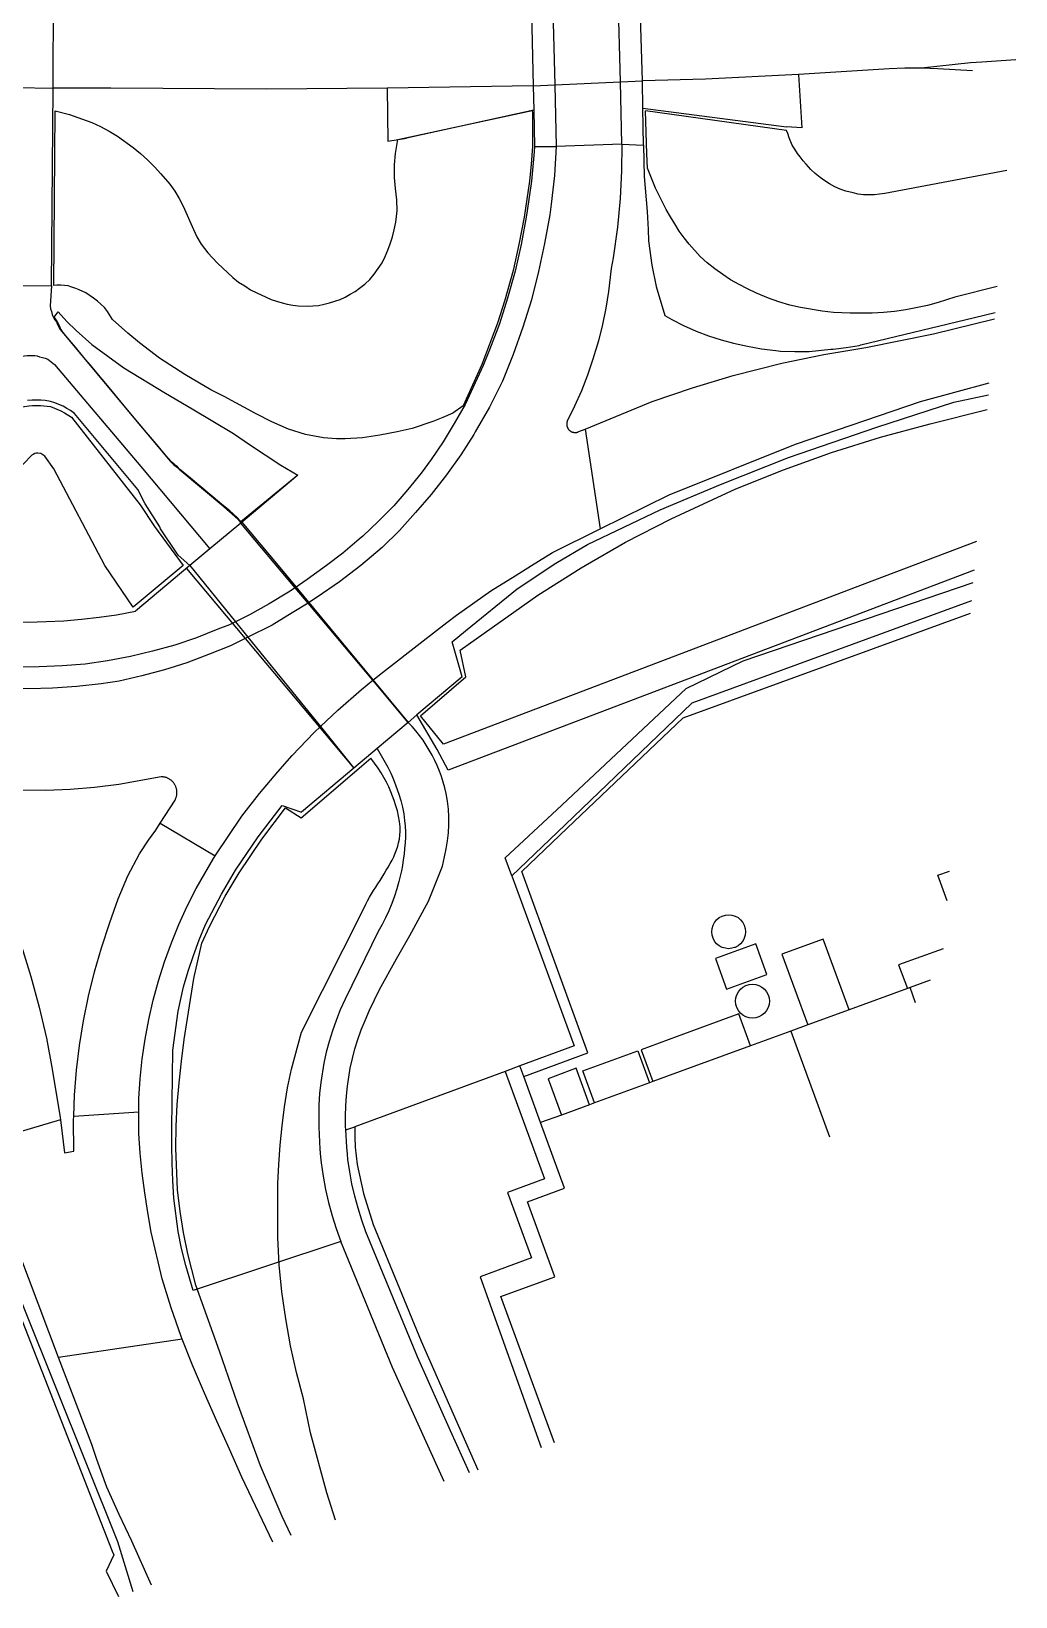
# Model space of a CAD drawing. Header units: millimetres. Extents: x 111502 to 977541, y 8702 to 1044108.
# Drawn here: x 972846.3 to 972959.6, y 470839.9 to 471020.1 of the extents above; entities that cross this region are included whole.
import ezdxf

# ---------------------------------------------------------------- set-up
doc = ezdxf.new("R2010")
doc.units = ezdxf.units.MM
doc.header["$LTSCALE"] = 0.25
doc.layers.add('X HVSS Site Background', color=8, linetype='Continuous')

# ---------------------------------------------------------------- blocks, each defined once
blk = doc.blocks.new('OS MAP')
at = {"layer": 'X HVSS Site Background'}
for points in [[(486687.6, 235585.2), (486687.78, 235577.65), (486688.02, 235567.87), (486688.08, 235565.42), (486688.33, 235555.36), (486688.5, 235548.25)], [(486696.05, 235548.5), (486695.87, 235555.69), (486695.62, 235565.63), (486695.56, 235568.08), (486695.32, 235577.8), (486695.3, 235578.6), (486695.1, 235585.3)], [(486630.6, 235554.95), (486630.6, 235555.7), (486630.65, 235564.9)], [(486685.6, 235565.35), (486685.85, 235555.25)], [(486698.4, 235555.8), (486698.1, 235565.7)], [(486730.5, 235557.25), (486728.6, 235557.25), (486726.8, 235557.2), (486716.35, 235556.55)], [(486741.36, 235558.22), (486737.45, 235557.95), (486736.15, 235557.9), (486730.5, 235557.25)], [(486736.4, 235556.95), (486732.4, 235557.2), (486730.5, 235557.25)], [(486685.85, 235555.25), (486669.05, 235554.95)], [(486685.85, 235555.25), (486688.33, 235555.36), (486695.87, 235555.69), (486698.4, 235555.8)], [(486685.85, 235555.25), (486685.9, 235552.45)], [(486716.35, 235556.55), (486705.65, 235556), (486698.4, 235555.8)], [(486698.45, 235552.65), (486698.4, 235555.8)], [(486716.35, 235556.55), (486716.75, 235550.4), (486715, 235550.5)], [(486624.6, 235555.1), (486626.34, 235555.06), (486630.6, 235554.95)], [(486630.4, 235532.2), (486630.6, 235554.95)], [(486669.05, 235554.95), (486655.15, 235554.85), (486637.25, 235554.95), (486630.6, 235554.95)], [(486669.05, 235554.95), (486669.1, 235548.85), (486671.25, 235549.2)], [(486630.68, 235532.24), (486630.82, 235552.37), (486632.5, 235551.95), (486633.45, 235551.6), (486635.05, 235551), (486636.05, 235550.55), (486637.05, 235550), (486638, 235549.45), (486639.8, 235548.15), (486640.65, 235547.45), (486641.45, 235546.7), (486642.25, 235545.9), (486643, 235545.1), (486644.05, 235543.9), (486644.6, 235543.1), (486645.1, 235542.25), (486645.55, 235541.4), (486646.75, 235538.7), (486647.15, 235537.85), (486647.65, 235537), (486648.4, 235536), (486649.5, 235534.8), (486651.3, 235533.15), (486651.95, 235532.65), (486652.65, 235532.2), (486653.3, 235531.75), (486654.05, 235531.4), (486655.1, 235530.9), (486655.7, 235530.65), (486656.3, 235530.45), (486656.95, 235530.25), (486657.55, 235530.1), (486658.2, 235530), (486658.8, 235529.9), (486659.85, 235529.85), (486661.15, 235529.95), (486661.8, 235530.1), (486662.4, 235530.25), (486663, 235530.45), (486663.65, 235530.65), (486664.2, 235530.9), (486664.8, 235531.25), (486665.35, 235531.55), (486665.85, 235531.95), (486666.45, 235532.4), (486667.05, 235532.95), (486667.55, 235533.55), (486668.45, 235534.85), (486668.8, 235535.6), (486669.1, 235536.3), (486669.4, 235537.05), (486669.65, 235537.85), (486669.85, 235538.65), (486670.05, 235539.55), (486670.2, 235540.85), (486670.15, 235542.1), (486670, 235543.4), (486669.9, 235544.7), (486669.9, 235546.15), (486670, 235547.45), (486670.25, 235549.05), (486685.74, 235552.41)], [(486685.74, 235552.41), (486685.76, 235552.08), (486685.75, 235548.25), (486685.61, 235546.22), (486685.41, 235544.27), (486684.79, 235540.11), (486684.19, 235536.98), (486683.52, 235533.97), (486682.59, 235530.56), (486681.74, 235527.92), (486679.92, 235523.14), (486677.79, 235518.4), (486676.6, 235517.55), (486675.45, 235517.05), (486674.3, 235516.6), (486671.9, 235515.8), (486670.2, 235515.4), (486668.2, 235515), (486666.2, 235514.7), (486664.2, 235514.6), (486663.2, 235514.6), (486661.7, 235514.7), (486659.65, 235515.1), (486657.7, 235515.7), (486655.75, 235516.55), (486653.9, 235517.5), (486650.3, 235519.45), (486648.75, 235520.25), (486647.25, 235521.1), (486645.75, 235522), (486642.85, 235523.9), (486640.55, 235525.65), (486639.2, 235526.75), (486637.45, 235528.35), (486636.85, 235529.25), (486636.5, 235529.7), (486636.1, 235530.1), (486635.7, 235530.45), (486635.25, 235530.8), (486634.35, 235531.4), (486633.6, 235531.75), (486633.2, 235531.9), (486632.75, 235532.05), (486632.35, 235532.2), (486631.5, 235532.3), (486631.05, 235532.3), (486630.68, 235532.24)], [(486685.9, 235552.45), (486671.25, 235549.2)], [(486685.9, 235552.45), (486686, 235548.25)], [(486698.45, 235552.65), (486715, 235550.5)], [(486698.55, 235548.4), (486698.45, 235552.65)], [(486740.32, 235545.5), (486726.3, 235542.85), (486725.7, 235542.75), (486725.1, 235542.7), (486723.85, 235542.7), (486723.25, 235542.75), (486722.65, 235542.9), (486721.8, 235543.1), (486721.15, 235543.35), (486720.55, 235543.6), (486719.95, 235543.95), (486719.4, 235544.3), (486718.85, 235544.7), (486718.3, 235545.15), (486717.8, 235545.6), (486717.25, 235546.2), (486716.9, 235546.6), (486716.55, 235547.05), (486716.25, 235547.45), (486715.95, 235547.95), (486715.65, 235548.4), (486715.3, 235549.25), (486715.15, 235549.75), (486715, 235550.1), (486698.75, 235552.35)], [(486739.23, 235532.13), (486734.35, 235530.9), (486732.45, 235530.3), (486731.2, 235529.95), (486728.7, 235529.45), (486727.4, 235529.25), (486726.15, 235529.15), (486724.85, 235529.05), (486722.3, 235529.05), (486720.4, 235529.15), (486719.1, 235529.3), (486716.6, 235529.7), (486715.35, 235530), (486714.1, 235530.35), (486712.9, 235530.8), (486711.55, 235531.35), (486710.5, 235531.85), (486709.55, 235532.35), (486708.55, 235532.9), (486707.65, 235533.5), (486706.75, 235534.15), (486705.85, 235534.85), (486705.05, 235535.6), (486703.8, 235537), (486703.2, 235537.75), (486702.65, 235538.5), (486702.15, 235539.35), (486701.65, 235540.15), (486701.15, 235541), (486700.7, 235541.85), (486699.9, 235543.45), (486699, 235545.75), (486698.9, 235547.4), (486698.75, 235552.35)], [(486686, 235548.25), (486685.95, 235547.65), (486685.65, 235544.25), (486685.15, 235540.85), (486685.05, 235540.1), (486684.45, 235536.95), (486683.75, 235533.9), (486682.9, 235530.8), (486681.95, 235527.85), (486680.8, 235524.85), (486680.1, 235523.05), (486678, 235518.55), (486676.75, 235516.35), (486675.5, 235514.25), (486674.1, 235512.2), (486672.95, 235510.65), (486671.4, 235508.75), (486669.8, 235506.9), (486668.05, 235505.1), (486666.25, 235503.4), (486665.8, 235503.05), (486663.95, 235501.45), (486662.05, 235500), (486659.85, 235498.4), (486658.45, 235497.45)], [(486688.5, 235548.25), (486688.3, 235544.9), (486687.9, 235541.6), (486687.75, 235540.4), (486687.15, 235537.1), (486686.45, 235533.85), (486685.65, 235530.6), (486684.65, 235527.45), (486683.55, 235524.3), (486682.3, 235521.25), (486680.8, 235518.25), (486679.15, 235515.4), (486679, 235515.1), (486677.5, 235512.75), (486675.85, 235510.45), (486674.1, 235508.2), (486672.3, 235506.1), (486670.45, 235504.05), (486668.45, 235502.1), (486666, 235500), (486663.55, 235498.15), (486661, 235496.35), (486660.35, 235495.95), (486659.93, 235495.69)], [(486686, 235548.25), (486688.5, 235548.25)], [(486696.05, 235548.5), (486688.5, 235548.25)], [(486696.05, 235548.5), (486696, 235545.45), (486695.85, 235542.25), (486695.55, 235538.95), (486695.05, 235535.45), (486694.81, 235534.2), (486694.52, 235531.54), (486694.2, 235529.63), (486693.81, 235527.74), (486693.34, 235525.86), (486692.72, 235523.76), (486692.09, 235521.93), (486691.38, 235520.12), (486690.61, 235518.35), (486689.76, 235516.61), (486689.74, 235516.57), (486689.73, 235516.53), (486689.72, 235516.49), (486689.72, 235516.45), (486689.71, 235516.4), (486689.71, 235516.36), (486689.7, 235516.32), (486689.7, 235516.28), (486689.7, 235516.24), (486689.71, 235516.2), (486689.71, 235516.16), (486689.72, 235516.12), (486689.72, 235516.08), (486689.73, 235516.04), (486689.74, 235516), (486689.76, 235515.96), (486689.77, 235515.92), (486689.79, 235515.88), (486689.8, 235515.84), (486689.82, 235515.81), (486689.84, 235515.77), (486689.86, 235515.74), (486689.89, 235515.7), (486689.91, 235515.67), (486689.94, 235515.64), (486689.99, 235515.59), (486690.02, 235515.56), (486690.05, 235515.54), (486690.08, 235515.51), (486690.12, 235515.49), (486690.15, 235515.47), (486690.19, 235515.45), (486690.22, 235515.43), (486690.26, 235515.41), (486690.3, 235515.39), (486690.34, 235515.38), (486690.38, 235515.37), (486690.41, 235515.35), (486690.46, 235515.35), (486690.5, 235515.34), (486690.54, 235515.33), (486690.58, 235515.33), (486690.62, 235515.32), (486690.66, 235515.32), (486690.7, 235515.32), (486690.74, 235515.32), (486690.78, 235515.33), (486690.82, 235515.33), (486690.86, 235515.34), (486690.9, 235515.35), (486690.94, 235515.36), (486690.98, 235515.38), (486691.02, 235515.39), (486691.48, 235515.58), (486691.53, 235515.6), (486691.81, 235515.71)], [(486696.05, 235548.5), (486698.55, 235548.4)], [(486698.55, 235548.4), (486698.6, 235544.8), (486698.95, 235540.75), (486699.05, 235538.7), (486699.1, 235537.4), (486699.5, 235534.6), (486700, 235532.15), (486701, 235528.8), (486701.8, 235528.35), (486703.15, 235527.65), (486704.6, 235527), (486706, 235526.45), (486707.45, 235526), (486708.9, 235525.6), (486710.5, 235525.25), (486712.1, 235524.95), (486713.75, 235524.75), (486714.3, 235524.7), (486715.95, 235524.65), (486717.6, 235524.65), (486720.1, 235524.9), (486720.35, 235524.9), (486721.85, 235525.1), (486723.35, 235525.35), (486723.55, 235525.4), (486736.6, 235528.55), (486738.98, 235529.13)], [(486624.4, 235532.25), (486630.4, 235532.2)], [(486630.4, 235532.2), (486630.25, 235529.9), (486630.3, 235529.55), (486630.4, 235529.25), (486630.5, 235528.9), (486630.65, 235528.55), (486630.8, 235528.3), (486631, 235528.05), (486631.05, 235527.9), (486631.4, 235527.2), (486640.65, 235516.1), (486643.5, 235512.7), (486643.85, 235512.3), (486644.1, 235512), (486644.5, 235511.6), (486644.9, 235511.3), (486645.1, 235511.1), (486650.25, 235506.8), (486651.85, 235505.4), (486652.2, 235504.9)], [(486658.75, 235510.4), (486652.21, 235505.05), (486651.86, 235505.45), (486651.28, 235506), (486650.92, 235506.31), (486650.56, 235506.6), (486650.21, 235506.9), (486648.57, 235508.27), (486646.4, 235510.08), (486645.16, 235511.11), (486644.9, 235511.36), (486644.77, 235511.47), (486644.64, 235511.56), (486644.52, 235511.66), (486644.29, 235511.88), (486644.18, 235512), (486643.59, 235512.66), (486642.68, 235513.74), (486641.36, 235515.31), (486640.56, 235516.27), (486639.37, 235517.7), (486638.44, 235518.82), (486637.39, 235520.07), (486637.04, 235520.5), (486636.24, 235521.46), (486635.09, 235522.84), (486634.15, 235523.97), (486633.17, 235525.13), (486632.07, 235526.47), (486631.6, 235527.02), (486631.55, 235527.13), (486631.5, 235527.22), (486631.46, 235527.31), (486631.42, 235527.4), (486631.07, 235528.15), (486630.97, 235528.3), (486630.89, 235528.41), (486630.8, 235528.52), (486630.71, 235528.62), (486631.2, 235529.2)], [(486631.2, 235529.2), (486632.2, 235528.1), (486633.25, 235527.05), (486635.05, 235525.45), (486638.75, 235522.75), (486643.55, 235519.85), (486646.6, 235518.05), (486651.35, 235515.2), (486653.2, 235513.95), (486656.8, 235511.55), (486658.75, 235510.4)], [(486691.81, 235515.71), (486699.52, 235518.88), (486704.16, 235520.48), (486708.86, 235521.89), (486714.46, 235523.31), (486719.27, 235524.3), (486724.11, 235525.1), (486731.9, 235526.7), (486738.93, 235528.42)], [(486606.95, 235501.5), (486617.4, 235513.85), (486625.55, 235523.4), (486625.8, 235523.6), (486626.3, 235523.9), (486626.9, 235524.1), (486627.3, 235524.15), (486627.6, 235524.2), (486628.5, 235524.2), (486628.75, 235524.15), (486629.05, 235524.05), (486629.4, 235523.95), (486629.7, 235523.9), (486630, 235523.75), (486630.75, 235523.15), (486640.7, 235511.4), (486648.65, 235501.95)], [(486693.56, 235504.23), (486701.47, 235508.16), (486716.01, 235514), (486730.4, 235518.88), (486738.32, 235521.03)], [(486676.53, 235491.23), (486678.06, 235492.49), (486684.01, 235497.32), (486688.45, 235500.3), (486692.07, 235502.43), (486700.44, 235506.44), (486707.4, 235509.35), (486715.2, 235512.43), (486725.38, 235515.93), (486734.23, 235518.81), (486738.21, 235519.65)], [(486646.35, 235500), (486645, 235501.2), (486642.95, 235504.25), (486642.9, 235504.45), (486641.2, 235507.1), (486640.35, 235508.75), (486633.05, 235517.5), (486632.6, 235517.85), (486632.2, 235518.1), (486631.75, 235518.35), (486631.25, 235518.55), (486630.8, 235518.75), (486630.3, 235518.9), (486629.7, 235519), (486629.2, 235519.05), (486628.2, 235519.05), (486627.65, 235519)], [(486616.1, 235495.05), (486609.85, 235499.65), (486610.15, 235500), (486612.9, 235503.5), (486623.75, 235517.45), (486624.6, 235517.75), (486625.8, 235518.05), (486626.8, 235518.25), (486627.3, 235518.3), (486627.8, 235518.4), (486628.25, 235518.45), (486629.15, 235518.45), (486629.55, 235518.4), (486630.3, 235518.3), (486631.5, 235517.8), (486631.9, 235517.6), (486632.7, 235517.1), (486640.6, 235507), (486642.25, 235504.5), (486645.55, 235500), (486639.8, 235495.2)], [(486672.86, 235482.71), (486678.1, 235487.2), (486677.45, 235490.27), (486686.37, 235496.61), (486691.37, 235499.75), (486691.81, 235500), (486696.48, 235502.68), (486701.71, 235505.4), (486709.17, 235508.84), (486714.63, 235511.04), (486720.18, 235513.03), (486725.81, 235514.79), (486731.5, 235516.32), (486738.08, 235517.98)], [(486691.81, 235515.71), (486693.56, 235504.23)], [(486639.8, 235495.2), (486636.55, 235500), (486630.7, 235511.15), (486629.65, 235512.6), (486629.2, 235512.9), (486628.85, 235512.95), (486628.65, 235512.95), (486628.5, 235512.9), (486628.3, 235512.8), (486628.15, 235512.7), (486628, 235512.55), (486626.05, 235510.5), (486619.55, 235500), (486616.1, 235495.05)], [(486658.75, 235510.4), (486652.2, 235504.9)], [(486652.2, 235504.9), (486648.65, 235501.95)], [(486658.45, 235497.45), (486652.2, 235504.9)], [(486652.31, 235504.99), (486656.5, 235500), (486671.45, 235481.95)], [(486667.39, 235486.8), (486668.5, 235487.7), (486673.17, 235491.35), (486675.92, 235493.45), (486677.02, 235494.29), (486680.98, 235497.08), (486683.77, 235498.82), (486685.66, 235500), (486688.08, 235501.51), (486693.56, 235504.23)], [(486648.65, 235501.95), (486646.35, 235500)], [(486736.84, 235502.78), (486723.99, 235497.9), (486701.01, 235489.16), (486675.52, 235479.46), (486672.86, 235482.71)], [(486646.35, 235500), (486640.1, 235494.75)], [(486645.94, 235499.66), (486665.22, 235476.68)], [(486646.35, 235500), (486651.58, 235493.54)], [(486736.57, 235499.47), (486676.07, 235476.46), (486674.8, 235478.84), (486672.47, 235482.82)], [(486683.39, 235464.28), (486682.62, 235466.37), (486688.55, 235471.9), (486703.45, 235485.85), (486710, 235489.05), (486736.45, 235498.04)], [(486658.45, 235497.45), (486657.7, 235496.95), (486655.45, 235495.6), (486653.2, 235494.35), (486651.58, 235493.54)], [(486659.93, 235495.69), (486658.45, 235497.45)], [(486736.28, 235495.94), (486704.11, 235484.18), (486689.53, 235470.17), (486683.39, 235464.28)], [(486615.65, 235494.5), (486617.65, 235494.2), (486619.7, 235493.9), (486621.75, 235493.7), (486623.75, 235493.6), (486627.75, 235493.5), (486629.8, 235493.55), (486631.85, 235493.65), (486633.85, 235493.85), (486635.9, 235494.05), (486637.9, 235494.35), (486640.1, 235494.75)], [(486659.93, 235495.69), (486658.1, 235494.55), (486655.8, 235493.15), (486653.02, 235491.76)], [(486667.39, 235486.8), (486659.93, 235495.69)], [(486684.75, 235441.17), (486692.13, 235443.91), (486684.54, 235464.78), (486689.76, 235469.76), (486703.08, 235482.49), (486736.16, 235494.54)], [(486651.58, 235493.54), (486650.9, 235493.2), (486649.55, 235492.7), (486647.1, 235491.7), (486644.6, 235490.85), (486642.05, 235490.15), (486639.5, 235489.55), (486636.85, 235489.05), (486634.3, 235488.65), (486631.65, 235488.45), (486629, 235488.35), (486626.8, 235488.3), (486624.15, 235488.45), (486621.55, 235488.65), (486618.95, 235489), (486616.35, 235489.5), (486613.75, 235490.1), (486611.25, 235490.8), (486608.7, 235491.65), (486606.25, 235492.6), (486604.11, 235493.47)], [(486651.58, 235493.54), (486653.02, 235491.76)], [(486653.02, 235491.76), (486651, 235490.75), (486648.5, 235489.75), (486646, 235488.8), (486643.4, 235488), (486640.8, 235487.3), (486638.2, 235486.7), (486636.15, 235486.4), (486633.35, 235486.1), (486630.55, 235485.9), (486627.8, 235485.8), (486624.95, 235485.9), (486622.15, 235486.1), (486619.4, 235486.45), (486616.6, 235486.9), (486615.04, 235487.24), (486613.85, 235487.5), (486611.15, 235488.25), (486608.5, 235489.05), (486606.55, 235489.75), (486605.37, 235490.23), (486603.95, 235490.8), (486602.49, 235491.48)], [(486653.02, 235491.76), (486661.35, 235481.46)], [(486677.65, 235487.2), (486676.53, 235491.23)], [(486661.35, 235481.46), (486663.35, 235483.35), (486666.1, 235485.75), (486667.39, 235486.8)], [(486671.45, 235481.95), (486667.39, 235486.8)], [(486677.65, 235487.2), (486672.47, 235482.82)], [(486649.26, 235466.59), (486652.3, 235471.15), (486654.35, 235473.75), (486656.45, 235476.25), (486658.1, 235478.15), (486660.65, 235480.8), (486661.35, 235481.46)], [(486661.35, 235481.46), (486665.22, 235476.68)], [(486664.28, 235435.03), (486664.26, 235435.43), (486664.26, 235436.6), (486664.29, 235437.79), (486664.36, 235438.96), (486664.48, 235440.09), (486664.8, 235442.13), (486665.04, 235443.25), (486665.33, 235444.36), (486665.67, 235445.46), (486666.06, 235446.57), (486666.49, 235447.65), (486667.02, 235448.81), (486668.15, 235451.21), (486670.13, 235454.72), (486671.65, 235457.42), (486673.79, 235461.36), (486675.4, 235465.39), (486675.65, 235466.47), (486675.83, 235467.38), (486675.97, 235468.3), (486676.08, 235469.22), (486676.14, 235470.14), (486676.14, 235471.06), (486676.1, 235471.97), (486675.99, 235472.89), (486675.83, 235473.78), (486675.68, 235474.43), (486675.5, 235475.08), (486675.29, 235475.72), (486675.06, 235476.35), (486674.81, 235476.97), (486674.52, 235477.58), (486674.22, 235478.18), (486673.89, 235478.76), (486673.54, 235479.33), (486673.17, 235479.89), (486672.77, 235480.43), (486672.35, 235480.96), (486671.91, 235481.46), (486671.45, 235481.95)], [(486671.45, 235481.95), (486667.88, 235478.93)], [(486672.47, 235482.82), (486671.45, 235481.95)], [(486592.76, 235479.46), (486604.1, 235470.33), (486608.41, 235465.09), (486610.93, 235459.77), (486613.03, 235454.46), (486614.03, 235450.5), (486620.08, 235432.36), (486638.03, 235387.65), (486639.77, 235381.88)], [(486658.01, 235388.33), (486656.96, 235390.53), (486654.45, 235396.35), (486651.8, 235403.59), (486649.73, 235409.58), (486647.01, 235417.18), (486646.11, 235420.77), (486645.62, 235423.21), (486645.23, 235425.66), (486644.93, 235428.13), (486644.71, 235432.95), (486644.75, 235435.46), (486644.89, 235437.96), (486645.1, 235440.45), (486645.37, 235442.95), (486645.67, 235445.44), (486646.81, 235452.47), (486647.7, 235456.55), (486648.6, 235458.45), (486650.4, 235461.95), (486652, 235464.65), (486654.6, 235468.5), (486657.35, 235472.1), (486659.15, 235470.95), (486667.16, 235477.82)], [(486663.09, 235390.12), (486662.1, 235393.25), (486660.2, 235400.15), (486659.41, 235404.08), (486658.61, 235407.12), (486657.92, 235410.18), (486657.37, 235413.27), (486656.93, 235416.39), (486656.63, 235419.51), (486656.45, 235422.65), (486656.46, 235428.86), (486656.57, 235431.07), (486656.74, 235433.28), (486656.95, 235435.49), (486657.23, 235437.69), (486657.59, 235439.87), (486658.03, 235442.04), (486659.2, 235446.27), (486666.38, 235460.62), (486666.58, 235461.02), (486666.79, 235461.42), (486667.01, 235461.82), (486667.24, 235462.21), (486667.48, 235462.6), (486667.73, 235462.99), (486667.97, 235463.38), (486668.22, 235463.76), (486668.47, 235464.15), (486668.71, 235464.53), (486668.94, 235464.92), (486669.17, 235465.3), (486669.39, 235465.69), (486669.6, 235466.08), (486669.79, 235466.48), (486669.96, 235466.88), (486670.12, 235467.28), (486670.25, 235467.69), (486670.36, 235468.1), (486670.45, 235468.52), (486670.5, 235468.95), (486670.53, 235469.38), (486670.52, 235469.93), (486670.46, 235470.55), (486670.36, 235471.15), (486670.22, 235471.76), (486670.05, 235472.35), (486669.86, 235472.94), (486669.47, 235473.95), (486669.23, 235474.52), (486668.95, 235475.08), (486668.66, 235475.62), (486668.34, 235476.16), (486668.01, 235476.68), (486667.16, 235477.82)], [(486667.88, 235478.93), (486669.1, 235476.79), (486669.45, 235476.09), (486669.76, 235475.38), (486670.05, 235474.66), (486670.39, 235473.68), (486670.61, 235472.94), (486670.8, 235472.18), (486670.95, 235471.42), (486671.05, 235470.66), (486671.11, 235470.01), (486671.13, 235469.37), (486671.13, 235468.72), (486671.1, 235468.07), (486671.05, 235467.42), (486670.98, 235466.78), (486670.89, 235466.13), (486670.79, 235465.49), (486670.67, 235464.85), (486670.4, 235463.63), (486670.16, 235462.78), (486669.88, 235461.93), (486669.58, 235461.09), (486669.24, 235460.27), (486668.86, 235459.46), (486668.46, 235458.67), (486668.02, 235457.89), (486664.19, 235450.09), (486663.63, 235448.85), (486663.16, 235447.65), (486662.73, 235446.44), (486662.35, 235445.21), (486662.03, 235443.97), (486661.75, 235442.71), (486661.4, 235440.49), (486661.27, 235439.21), (486661.19, 235437.92), (486661.16, 235436.64), (486661.16, 235435.35), (486661.29, 235432.81), (486661.38, 235431.93), (486661.45, 235431.25), (486661.67, 235429.71), (486661.95, 235428.18), (486662.3, 235426.66), (486662.71, 235425.15), (486663.17, 235423.67), (486663.7, 235422.2)], [(486667.88, 235478.93), (486665.22, 235476.68)], [(486665.22, 235476.68), (486659.2, 235471.6)], [(486626.1, 235415.5), (486637.4, 235386.55), (486637.6, 235386.1), (486636.7, 235384.25), (486638.11, 235381.3)], [(486642.92, 235470.35), (486644.63, 235473), (486644.67, 235473.07), (486644.7, 235473.14), (486644.73, 235473.21), (486644.75, 235473.29), (486644.78, 235473.36), (486644.8, 235473.43), (486644.81, 235473.51), (486644.83, 235473.58), (486644.84, 235473.66), (486644.84, 235473.73), (486644.85, 235473.81), (486644.85, 235473.89), (486644.84, 235473.96), (486644.84, 235474.04), (486644.83, 235474.12), (486644.82, 235474.19), (486644.8, 235474.27), (486644.79, 235474.34), (486644.77, 235474.41), (486644.74, 235474.49), (486644.72, 235474.56), (486644.69, 235474.63), (486644.66, 235474.7), (486644.62, 235474.77), (486644.58, 235474.83), (486644.54, 235474.9), (486644.5, 235474.96), (486644.45, 235475.02), (486644.4, 235475.08), (486644.34, 235475.14), (486644.29, 235475.19), (486644.23, 235475.24), (486644.17, 235475.29), (486644.11, 235475.34), (486644.05, 235475.38), (486643.99, 235475.42), (486643.92, 235475.46), (486643.85, 235475.5), (486643.78, 235475.53), (486643.71, 235475.56), (486643.64, 235475.59), (486643.57, 235475.61), (486643.49, 235475.63), (486643.42, 235475.65), (486643.34, 235475.66), (486643.27, 235475.68), (486643.19, 235475.68), (486643.12, 235475.69), (486643.04, 235475.69), (486638.17, 235474.81), (486635.37, 235474.46), (486632.56, 235474.22), (486629.75, 235474.1), (486625.6, 235474.13)], [(486663.7, 235422.2), (486646.72, 235416.53), (486645.86, 235419.42), (486645.38, 235421.38), (486644.98, 235423.35), (486644.49, 235427.19), (486644.37, 235429.2), (486644.3, 235431.21), (486644.27, 235433.22), (486644.26, 235435.24), (486644.39, 235444.23), (486644.98, 235448.7), (486645.62, 235451.49), (486646.15, 235453.32), (486646.74, 235455.13), (486647.41, 235456.92), (486648.15, 235458.67), (486649.96, 235462.19), (486651.58, 235464.92), (486654.19, 235468.79), (486656.95, 235472.4), (486659.2, 235471.6)], [(486620.33, 235471), (486621.7, 235468.52), (486623.31, 235465.24), (486624.78, 235461.9), (486626.95, 235456.17), (486628.05, 235452.68), (486629.01, 235449.16), (486629.83, 235445.6), (486630.51, 235442.01), (486631.35, 235436.91), (486631.4, 235436.49), (486631.44, 235436.19)], [(486632.97, 235436.6), (486633.07, 235439.04), (486633.3, 235441.91), (486633.65, 235444.76), (486634.11, 235447.6), (486634.68, 235450.42), (486635.37, 235453.22), (486636.17, 235455.98), (486637.11, 235458.92), (486638.07, 235461.64), (486639.19, 235464.28), (486640.55, 235466.81), (486641.57, 235468.38), (486642.41, 235469.56), (486642.92, 235470.35)], [(486642.92, 235470.35), (486649.26, 235466.59)], [(486640.47, 235437.13), (486640.47, 235438.64), (486640.62, 235440.93), (486640.86, 235443.22), (486641.19, 235445.49), (486641.62, 235447.75), (486642.13, 235449.99), (486642.74, 235452.2), (486643.43, 235454.39), (486644.21, 235456.56), (486645.07, 235458.68), (486646.02, 235460.78), (486647.06, 235462.83), (486649.04, 235466.27), (486649.26, 235466.59)], [(486683.39, 235464.28), (486690.54, 235444.7), (486684.3, 235442.4)], [(486733.46, 235461.39), (486732.38, 235464.35), (486733.74, 235464.84)], [(486709.02, 235456.02), (486708.71, 235455.94), (486708.33, 235455.9), (486707.95, 235455.94), (486707.58, 235456.05), (486707.24, 235456.23), (486706.95, 235456.47), (486706.71, 235456.77), (486706.53, 235457.1), (486706.42, 235457.47), (486706.38, 235457.85), (486706.42, 235458.23), (486706.53, 235458.6), (486706.71, 235458.93), (486706.95, 235459.23), (486707.24, 235459.47), (486707.58, 235459.65), (486707.95, 235459.76), (486708.33, 235459.8), (486708.71, 235459.76), (486709.08, 235459.65), (486709.41, 235459.47), (486709.71, 235459.23), (486709.95, 235458.93), (486710.13, 235458.6), (486710.24, 235458.23), (486710.28, 235457.85), (486710.24, 235457.47), (486710.13, 235457.1), (486709.95, 235456.77), (486709.71, 235456.47), (486709.41, 235456.23), (486709.08, 235456.05), (486709.02, 235456.02)], [(486708.1, 235451.23), (486712.74, 235452.92), (486711.46, 235456.44), (486706.81, 235454.75), (486708.1, 235451.23)], [(486722.2, 235448.86), (486719.22, 235457.01), (486714.46, 235455.28), (486717.44, 235447.12)], [(486733.01, 235455.9), (486727.89, 235454.03), (486728.89, 235451.3)], [(486711.07, 235451.81), (486711.45, 235451.77), (486711.81, 235451.66), (486712.15, 235451.48), (486712.45, 235451.23), (486712.69, 235450.94), (486712.87, 235450.6), (486712.98, 235450.24), (486713.02, 235449.86), (486712.98, 235449.48), (486712.87, 235449.11), (486712.69, 235448.77), (486712.45, 235448.48), (486712.15, 235448.23), (486711.81, 235448.05), (486711.45, 235447.94), (486711.07, 235447.91), (486710.69, 235447.94), (486710.32, 235448.05), (486709.98, 235448.23), (486709.69, 235448.48), (486709.45, 235448.77), (486709.27, 235449.11), (486709.16, 235449.48), (486709.12, 235449.86), (486709.16, 235450.24), (486709.27, 235450.6), (486709.45, 235450.94), (486709.69, 235451.23), (486709.98, 235451.48), (486710.32, 235451.66), (486710.69, 235451.77), (486711.07, 235451.81)], [(486728.89, 235451.3), (486722.2, 235448.86)], [(486729.2, 235451.42), (486728.89, 235451.3)], [(486731.51, 235452.26), (486729.2, 235451.42)], [(486729.84, 235449.66), (486729.2, 235451.42)], [(486722.2, 235448.86), (486717.44, 235447.12)], [(486710.86, 235444.71), (486709.52, 235448.38), (486702.41, 235445.78), (486698.27, 235444.27), (486699.61, 235440.6)], [(486717.44, 235447.12), (486715.48, 235446.4)], [(486715.48, 235446.4), (486710.86, 235444.71)], [(486715.48, 235446.4), (486719.92, 235434.24)], [(486692.88, 235438.14), (486691.54, 235441.82), (486697.89, 235444.14), (486699.24, 235440.46)], [(486710.86, 235444.71), (486704.32, 235442.32), (486699.61, 235440.6)], [(486682.61, 235441.77), (486665.3, 235435.4)], [(486682.61, 235441.77), (486682.62, 235441.76), (486687.14, 235429.39), (486682.88, 235427.83), (486685.64, 235420.29), (486679.73, 235418.13), (486686.75, 235398.48)], [(486684.3, 235442.4), (486682.61, 235441.77)], [(486684.75, 235441.17), (486684.3, 235442.4)], [(486692.32, 235437.94), (486690.79, 235442.13), (486687.56, 235440.92), (486689.08, 235436.75)], [(486686.69, 235435.88), (486684.75, 235441.17)], [(486699.24, 235440.46), (486692.88, 235438.14)], [(486699.61, 235440.6), (486699.24, 235440.46)], [(486692.88, 235438.14), (486692.32, 235437.94)], [(486631.44, 235436.19), (486631.91, 235432.4), (486632.97, 235432.57), (486632.95, 235436.16), (486632.97, 235436.6)], [(486632.97, 235436.6), (486640.47, 235437.13)], [(486645.46, 235410.95), (486645.35, 235411.24), (486644.18, 235414.54), (486643.15, 235417.89), (486641.9, 235423.25), (486641.5, 235425.51), (486641.15, 235427.79), (486640.85, 235430.07), (486640.62, 235432.35), (486640.47, 235434.64), (486640.47, 235437.13)], [(486689.08, 235436.75), (486686.69, 235435.88)], [(486692.32, 235437.94), (486689.08, 235436.75)], [(486631.44, 235436.19), (486621.99, 235433.39)], [(486664.28, 235435.03), (486665.3, 235435.4)], [(486678.51, 235395.57), (486676.34, 235400.41), (486672.52, 235408.9), (486666.59, 235423.32), (486666.11, 235424.66), (486665.69, 235426.02), (486665.31, 235427.41), (486664.99, 235428.81), (486664.73, 235430.21), (486664.53, 235431.63), (486664.46, 235432.25), (486664.38, 235433.05), (486664.28, 235435.03)], [(486665.3, 235435.4), (486665.31, 235434.23), (486665.36, 235433.06), (486665.57, 235431.05), (486666.31, 235427.71), (486667.42, 235424.15), (486672.94, 235410.71), (486679.48, 235395.91)], [(486688.28, 235399.02), (486682.13, 235415.86), (486688.34, 235418.13), (486685.19, 235426.76), (486689.45, 235428.32), (486686.69, 235435.88)], [(486631.24, 235408.85), (486623.05, 235430.45), (486621.99, 235433.39)], [(486675.58, 235394.54), (486673.51, 235399.14), (486669.67, 235407.67), (486663.7, 235422.2)], [(486645.46, 235410.95), (486631.24, 235408.85)], [(486655.87, 235387.57), (486652.33, 235395.07), (486650.89, 235398.28), (486649.44, 235401.5), (486648.01, 235404.72), (486646.64, 235407.97), (486645.46, 235410.95)], [(486641.91, 235382.64), (486639.65, 235387.7), (486638.2, 235390.75), (486636.8, 235393.9), (486635.65, 235397.1), (486635.05, 235398.8), (486631.24, 235408.85)]]:
    blk.add_lwpolyline(points, dxfattribs=at)

msp = doc.modelspace()

# ---------------------------------------------------------------- block references
at = {"lineweight": 0}
msp.add_blockref('OS MAP', (486218.2, 235458.61), dxfattribs=at)

doc.saveas('drawing.dxf')
